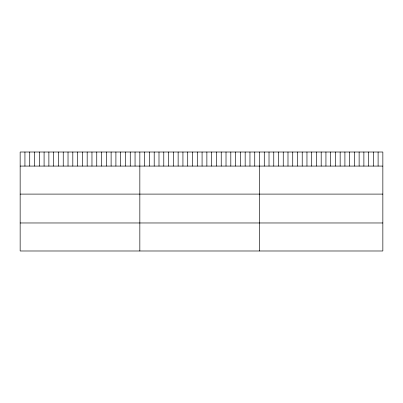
<?xml version="1.0" encoding="UTF-8"?>
<svg xmlns="http://www.w3.org/2000/svg" width="403" height="403" viewBox="0 0 403 403"><rect width="100%" height="100%" fill="white"/><g stroke="black" fill="none" stroke-linecap="round" stroke-linejoin="round"><path stroke-width="0.6" d="M382.85 166.076L382.85 250.988L20.15 250.988L20.15 152.012L382.85 152.012L382.85 166.076L20.15 166.076M20.15 194.1L382.85 194.1M20.15 222.97L382.85 222.97M378.105 152.012L378.105 166.076M373.364 152.012L373.364 166.076M368.619 152.012L368.619 166.076M363.879 152.012L363.879 166.076M359.133 152.012L359.133 166.076M354.393 152.012L354.393 166.076M349.648 152.012L349.648 166.076M344.908 152.012L344.908 166.076M340.162 152.012L340.162 166.076M335.422 152.012L335.422 166.076M330.677 152.012L330.677 166.076M325.936 152.012L325.936 166.076M321.191 152.012L321.191 166.076M316.446 152.012L316.446 166.076M311.705 152.012L311.705 166.076M306.96 152.012L306.96 166.076M302.22 152.012L302.22 166.076M297.474 152.012L297.474 166.076M292.734 152.012L292.734 166.076M287.989 152.012L287.989 166.076M283.249 152.012L283.249 166.076M278.503 152.012L278.503 166.076M273.763 152.012L273.763 166.076M269.018 152.012L269.018 166.076M264.277 152.012L264.277 166.076M259.532 152.012L259.532 250.988M254.746 152.012L254.746 166.076M249.956 152.012L249.956 166.076M245.17 152.012L245.17 166.076M240.379 152.012L240.379 166.076M235.594 152.012L235.594 166.076M230.808 152.012L230.808 166.076M226.018 152.012L226.018 166.076M221.232 152.012L221.232 166.076M216.441 152.012L216.441 166.076M211.656 152.012L211.656 166.076M206.87 152.012L206.87 166.076M202.079 152.012L202.079 166.076M197.294 152.012L197.294 166.076M192.503 152.012L192.503 166.076M187.717 152.012L187.717 166.076M182.932 152.012L182.932 166.076M178.141 152.012L178.141 166.076M173.355 152.012L173.355 166.076M168.565 152.012L168.565 166.076M163.779 152.012L163.779 166.076M158.994 152.012L158.994 166.076M154.203 152.012L154.203 166.076M149.417 152.012L149.417 166.076M144.627 152.012L144.627 166.076M139.841 152.012L139.841 250.988M135.055 152.012L135.055 166.076M130.265 152.012L130.265 166.076M125.479 152.012L125.479 166.076M120.688 152.012L120.688 166.076M115.903 152.012L115.903 166.076M111.117 152.012L111.117 166.076M106.327 152.012L106.327 166.076M101.541 152.012L101.541 166.076M96.75 152.012L96.75 166.076M91.965 152.012L91.965 166.076M87.179 152.012L87.179 166.076M82.388 152.012L82.388 166.076M77.603 152.012L77.603 166.076M72.812 152.012L72.812 166.076M68.026 152.012L68.026 166.076M63.241 152.012L63.241 166.076M58.45 152.012L58.45 166.076M53.664 152.012L53.664 166.076M48.874 152.012L48.874 166.076M44.088 152.012L44.088 166.076M39.303 152.012L39.303 166.076M34.512 152.012L34.512 166.076M29.726 152.012L29.726 166.076M24.936 152.012L24.936 166.076"/></g></svg>
